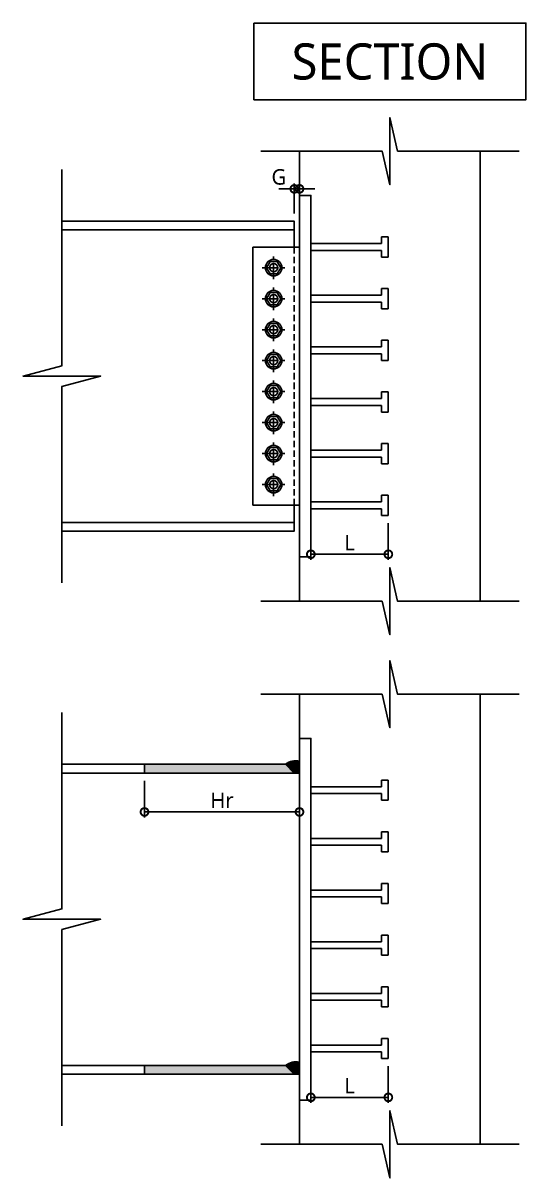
# Model space of a CAD drawing. Extents: x -444 to 3031, y -6961 to -3185.
# Drawn here: x 1712 to 2685, y -5524 to -3288 of the extents above; entities that cross this region are included whole.
import ezdxf
from ezdxf.enums import TextEntityAlignment as Align

# ---------------------------------------------------------------- set-up
doc = ezdxf.new("R2010")
doc.units = 0
doc.header["$LTSCALE"] = 50
doc.header["$MEASUREMENT"] = 0
doc.linetypes.add('HIDDEN', pattern=[0.375, 0.25, -0.125])
doc.linetypes.add('PHANTOM2', pattern=[1.25, 0.625, -0.125, 0.125, -0.125, 0.125, -0.125])
for name, color, linetype in [('Dim', 1, 'Continuous'), ('Dummy', 252, 'Continuous'), ('Hatch', 251, 'Continuous'), ('Plate', 3, 'Continuous'), ('Text', 7, 'Continuous'), ('Welding', 2, 'Continuous')]:
    doc.layers.add(name, color=color, linetype=linetype)
doc.styles.add('맑은고딕', font='malgun.ttf')
doc.dimstyles.new('EmbedPlate', dxfattribs={"dimscale": 30, "dimtxt": 1, "dimasz": 1, "dimexe": 0.35, "dimexo": 0.5, "dimgap": 0.25, "dimtad": 1, "dimdec": 0, "dimzin": 0, "dimdsep": 46, "dimtxsty": '맑은고딕', "dimblk": 'DOTSMALL', "dimcen": 0, "dimadec": 0, "dimazin": 0, "dimtfac": 1, "dimtdec": 0, "dimtix": 1, "dimtmove": 2, "dimatfit": 3, "dimfxl": 0, "dimtolj": 1, "dimtzin": 0, "dimarcsym": 0})

# ---------------------------------------------------------------- blocks, each defined once
blk = doc.blocks.new('_DotSmall')
at = {"color": 0, "linetype": 'ByBlock', "const_width": 0.5}
blk.add_lwpolyline([(-0.0625, 0, 1), (0.0625, 0, 1)], format="xyb", close=True, dxfattribs=at)
blk = doc.blocks.new('*D47')
at = {"layer": 'Dim', "color": 0, "lineweight": -2}
for p, q in [((2237.048350755128, -3656.833707092079), (2237.048350755128, -3598.833707092079)), ((2247.048350755128, -3656.833707092079), (2247.048350755128, -3598.833707092079)), ((2237.048350755128, -3609.333707092079), (2207.048350755128, -3609.333707092079)), ((2237.048350755128, -3609.333707092079), (2247.048350755128, -3609.333707092079)), ((2247.048350755128, -3609.333707092079), (2277.048350755128, -3609.333707092079))]:
    blk.add_line(p, q, dxfattribs=at)
at = {"layer": 'Dim', "color": 0, "lineweight": -2, "xscale": 30, "yscale": 30, "zscale": 30}
blk.add_blockref('_DotSmall', (2237.048350755128, -3609.333707092079), dxfattribs=at)
at = {"layer": 'Dim', "color": 0, "lineweight": -2, "xscale": 30, "yscale": 30, "zscale": 30, "rotation": 180}
blk.add_blockref('_DotSmall', (2247.048350755128, -3609.333707092079), dxfattribs=at)
at = {"layer": 'Dim', "color": 0, "insert": (2207.048350755128, -3586.334386439905), "char_height": 30, "attachment_point": 5, "style": '맑은고딕'}
blk.add_mtext('\\A1;G', dxfattribs=at)
blk = doc.blocks.new('*U6')
for p, q in [((19.5, 150), (-19.5, 150)), ((-19.5, 137), (-19.5, 150)), ((-19.5, 137), (-6.49999999999999, 137)), ((-6.49999999999999, 137), (-6.5, 0)), ((6.5, 0), (6.500000000000011, 137)), ((19.5, 137), (6.500000000000011, 137)), ((19.5, 137), (19.5, 150)), ((-6.5, 0), (6.5, 0))]:
    blk.add_line(p, q)
blk = doc.blocks.new('*U4')
at = {"color": 1, "linetype": 'PHANTOM2'}
for p, q in [((-22, 0), (22, 0)), ((0, -22), (0, 22))]:
    blk.add_line(p, q, dxfattribs=at)
blk.add_lwpolyline([(14.00000000000003, 0), (7.000000000000028, 12.12435565298216), (-7, 12.12435565298216), (-14, 0), (-7, -12.12435565298216), (7, -12.12435565298216)], close=True)
blk.add_circle((0, 0), 16)
at = {"color": 2}
blk.add_circle((0, 0), 7.999999999999986, dxfattribs=at)
blk = doc.blocks.new('*D70')
at = {"layer": 'Dim', "color": 0, "lineweight": -2}
for p, q in [((1947.048350755128, -4755.098285504333), (1947.048350755128, -4825.848438945069)), ((2247.048350755128, -4755.098438945068), (2247.048350755128, -4825.848438945069)), ((1947.048350755128, -4815.348438945069), (2247.048350755128, -4815.348438945069))]:
    blk.add_line(p, q, dxfattribs=at)
at = {"layer": 'Dim', "color": 0, "lineweight": -2, "xscale": 30, "yscale": 30, "zscale": 30, "rotation": 180}
blk.add_blockref('_DotSmall', (1947.048350755128, -4815.348438945069), dxfattribs=at)
at = {"layer": 'Dim', "color": 0, "lineweight": -2, "xscale": 30, "yscale": 30, "zscale": 30}
blk.add_blockref('_DotSmall', (2247.048350755128, -4815.348438945069), dxfattribs=at)
at = {"layer": 'Dim', "color": 0, "insert": (2097.048350755128, -4792.848438945069), "char_height": 30, "attachment_point": 5, "style": '맑은고딕'}
blk.add_mtext('\\A1;Hr', dxfattribs=at)
blk = doc.blocks.new('*D75')
at = {"layer": 'Dim', "color": 0, "lineweight": -2}
for p, q in [((2269.048350755128, -5307.598208783965), (2269.048350755128, -5378.3483622247)), ((2419.048350755128, -5307.5983622247), (2419.048350755128, -5378.3483622247)), ((2269.048350755128, -5367.8483622247), (2419.048350755128, -5367.8483622247))]:
    blk.add_line(p, q, dxfattribs=at)
at = {"layer": 'Dim', "color": 0, "lineweight": -2, "xscale": 30, "yscale": 30, "zscale": 30, "rotation": 180}
blk.add_blockref('_DotSmall', (2269.048350755128, -5367.8483622247), dxfattribs=at)
at = {"layer": 'Dim', "color": 0, "lineweight": -2, "xscale": 30, "yscale": 30, "zscale": 30}
blk.add_blockref('_DotSmall', (2419.048350755128, -5367.8483622247), dxfattribs=at)
at = {"layer": 'Dim', "color": 0, "insert": (2344.048350755128, -5345.3483622247), "char_height": 30, "attachment_point": 5, "style": '맑은고딕'}
blk.add_mtext('\\A1;L', dxfattribs=at)
blk = doc.blocks.new('*D76')
at = {"layer": 'Dim', "color": 0, "lineweight": -2}
for p, q in [((2269.048350755128, -4256.333630371711), (2269.048350755128, -4327.083783812446)), ((2419.048350755128, -4256.333783812446), (2419.048350755128, -4327.083783812446)), ((2269.048350755128, -4316.583783812446), (2419.048350755128, -4316.583783812446))]:
    blk.add_line(p, q, dxfattribs=at)
at = {"layer": 'Dim', "color": 0, "lineweight": -2, "xscale": 30, "yscale": 30, "zscale": 30, "rotation": 180}
blk.add_blockref('_DotSmall', (2269.048350755128, -4316.583783812446), dxfattribs=at)
at = {"layer": 'Dim', "color": 0, "lineweight": -2, "xscale": 30, "yscale": 30, "zscale": 30}
blk.add_blockref('_DotSmall', (2419.048350755128, -4316.583783812446), dxfattribs=at)
at = {"layer": 'Dim', "color": 0, "insert": (2344.048350755128, -4294.083783812446), "char_height": 30, "attachment_point": 5, "style": '맑은고딕'}
blk.add_mtext('\\A1;L', dxfattribs=at)

msp = doc.modelspace()

# ---------------------------------------------------------------- hatches: boundary and pattern name
at = {"layer": 'Welding'}
h = msp.add_hatch(color=256, dxfattribs=at)
h.dxf.hatch_style = 1
edge = h.paths.add_edge_path()
edge.add_arc((2239.822062394559, -4747.833686652683), 31.66764503352216, 76.80937711444909, 128.6391680617499, ccw=False)
edge.add_line((2247.048350755128, -4717.001552466107), (2247.048350755128, -4740.098285504333))
edge.add_line((2247.048350755128, -4740.098285504333), (2237.048350755128, -4740.098285504333))
edge.add_line((2237.048350755128, -4740.098285504333), (2220.048350755128, -4723.098285504333))
h = msp.add_hatch(color=256, dxfattribs=at)
h.dxf.hatch_style = 1
edge = h.paths.add_edge_path()
edge.add_arc((2239.822062394559, -5330.833686652683), 31.66764503352216, 76.80937711444909, 128.6391680617499, ccw=False)
edge.add_line((2247.048350755128, -5300.001552466107), (2247.048350755128, -5323.098285504333))
edge.add_line((2247.048350755128, -5323.098285504333), (2237.048350755128, -5323.098285504333))
edge.add_line((2237.048350755128, -5323.098285504333), (2220.048350755128, -5306.098285504333))

# ---------------------------------------------------------------- linework, layer by layer
for p, q in [((2247.048350755128, -3721.833783812446), (2157.048350755127, -3721.833783812446)), ((2157.048350755128, -3721.833783812446), (2157.048350755128, -4221.833783812446)), ((2157.048350755127, -4221.833783812446), (2247.048350755128, -4221.833783812446)), ((2247.048350755128, -4773.0983622247), (2247.048350755128, -5273.0983622247))]:
    msp.add_line(p, q)
at = {"linetype": 'HIDDEN'}
for p, q in [((2237.048350755128, -3721.833783812446), (2237.048350755128, -4221.833783812446)), ((2247.048350755128, -4773.0983622247), (2247.048350755128, -5273.0983622247))]:
    msp.add_line(p, q, dxfattribs=at)
for points in [[(2247.048350755128, -4321.833783812446), (2269.048350755128, -4321.833783812446), (2269.048350755128, -3621.833783812446), (2247.048350755128, -3621.833783812446)], [(2247.048350755128, -5373.0983622247), (2269.048350755128, -5373.0983622247), (2269.048350755128, -4673.0983622247), (2247.048350755128, -4673.0983622247)]]:
    msp.add_lwpolyline(points, close=True)
at = {"layer": 'Dummy'}
for p, q in [((2247.048350755128, -3621.833783812446), (2247.048350755128, -3536.201456246137)), ((2597.048350755128, -3536.201456246137), (2597.048350755128, -4407.46603465839)), ((2237.048350755128, -3688.833707092079), (1787.048350755128, -3688.833707092079)), ((2237.048350755128, -3688.833707092079), (2237.048350755128, -3721.833630371711)), ((2237.048350755128, -4254.833707092079), (2237.048350755128, -4221.833783812446)), ((2237.048350755128, -4254.833707092079), (1787.048350755128, -4254.833707092079)), ((2247.048350755128, -4321.833783812446), (2247.048350755128, -4407.46603465839)), ((2247.048350755128, -4673.0983622247), (2247.048350755128, -4587.466034658391)), ((2597.048350755128, -4587.466034658391), (2597.048350755128, -5458.730613070644)), ((2237.048350755128, -4740.098285504333), (1787.048350755128, -4740.098285504333)), ((2237.048350755128, -5306.098285504333), (1787.048350755128, -5306.098285504333)), ((2247.048350755128, -5373.0983622247), (2247.048350755128, -5458.730613070644))]:
    msp.add_line(p, q, dxfattribs=at)
for points in [[(2172.04835075513, -3536.201456246137), (2407.04835075513, -3536.201456246137), (2422.048350755128, -3601.201456246137), (2422.048350755128, -3536.201456246137), (2422.048350755128, -3471.201456246137), (2437.048350755128, -3536.201456246137), (2672.048350755128, -3536.201456246137)], [(1787.048350755128, -4371.833707092077), (1787.048350755128, -3991.833707092077), (1862.048350755128, -3971.833707092079), (1787.048350755128, -3971.833707092079), (1712.048350755128, -3971.833707092079), (1787.048350755128, -3951.833707092079), (1787.048350755128, -3571.833707092079)], [(2237.048350755128, -3688.833707092079), (2237.048350755128, -3671.833707092079), (1787.048350755128, -3671.833707092079)], [(1787.048350755128, -4271.833707092079), (2237.048350755128, -4271.833707092079), (2237.048350755128, -4254.833707092079)], [(2172.048350755129, -4407.46603465839), (2407.048350755129, -4407.46603465839), (2422.048350755128, -4472.46603465839), (2422.048350755128, -4407.46603465839), (2422.048350755128, -4342.46603465839), (2437.048350755128, -4407.46603465839), (2672.048350755128, -4407.46603465839)], [(2172.04835075513, -4587.466034658391), (2407.04835075513, -4587.466034658391), (2422.048350755128, -4652.466034658391), (2422.048350755128, -4587.466034658391), (2422.048350755128, -4522.466034658391), (2437.048350755128, -4587.466034658391), (2672.048350755128, -4587.466034658391)], [(1787.048350755128, -5423.098285504331), (1787.048350755128, -5043.098285504331), (1862.048350755128, -5023.098285504333), (1787.048350755128, -5023.098285504333), (1712.048350755128, -5023.098285504333), (1787.048350755128, -5003.098285504333), (1787.048350755128, -4623.098285504333)], [(2237.048350755128, -4740.098285504333), (2237.048350755128, -4723.098285504333), (1787.048350755128, -4723.098285504333)], [(1787.048350755128, -5323.098285504333), (2237.048350755128, -5323.098285504333), (2237.048350755128, -5306.098285504333)], [(2172.048350755129, -5458.730613070644), (2407.048350755129, -5458.730613070644), (2422.048350755128, -5523.730613070644), (2422.048350755128, -5458.730613070644), (2422.048350755128, -5393.730613070644), (2437.048350755128, -5458.730613070644), (2672.048350755128, -5458.730613070644)]]:
    msp.add_lwpolyline(points, dxfattribs=at)
at = {"layer": 'Hatch'}
for points in [[(1947.048350755128, -4723.098438945068), (1947.048350755128, -4740.098438945068), (2220.048350755128, -4723.098285504333), (2237.048350755128, -4740.098285504333)], [(1947.048350755128, -5306.098438945068), (1947.048350755128, -5323.098438945068), (2220.048350755128, -5306.098285504333), (2237.048350755128, -5323.098285504333)]]:
    msp.add_solid(points, dxfattribs=at)
at = {"layer": 'Plate'}
for points in [[(1947.048350755128, -4723.098438945068), (2220.048350755128, -4723.098285504333), (2237.048350755128, -4740.098285504333), (1947.048350755128, -4740.098438945068)], [(1947.048350755128, -5306.098438945068), (2220.048350755128, -5306.098285504333), (2237.048350755128, -5323.098285504333), (1947.048350755128, -5323.098438945068)]]:
    msp.add_lwpolyline(points, close=True, dxfattribs=at)
at = {"layer": 'Text'}
msp.add_lwpolyline([(2158.742980843478, -3288.414431789616), (2158.742980843478, -3436.909676354833), (2685.353720666778, -3436.909676354833), (2685.353720666778, -3288.414431789616)], close=True, dxfattribs=at)
at = {"layer": 'Welding'}
for points in [[(2220.048350755128, -4723.098285504333, -0.2300860632096318), (2247.048350755128, -4717.001552466107), (2247.048350755128, -4740.098285504333), (2237.048350755128, -4740.098285504333)], [(2220.048350755128, -5306.098285504333, -0.2300860632096318), (2247.048350755128, -5300.001552466107), (2247.048350755128, -5323.098285504333), (2237.048350755128, -5323.098285504333)]]:
    msp.add_lwpolyline(points, format="xyb", close=True, dxfattribs=at)

# ---------------------------------------------------------------- block references
at = {"rotation": 270}
for p in [(2269.048350755128, -3721.833783812446), (2269.048350755128, -3821.833783812446), (2269.048350755128, -3921.833783812446), (2269.048350755128, -4021.833783812446), (2269.048350755128, -4121.833783812446), (2269.048350755128, -4221.833783812446), (2269.048350755128, -4773.0983622247), (2269.048350755128, -4873.0983622247), (2269.048350755128, -4973.0983622247), (2269.048350755128, -5073.0983622247), (2269.048350755128, -5173.0983622247), (2269.048350755128, -5273.0983622247)]:
    msp.add_blockref('*U6', p, dxfattribs=at)
at = {"layer": 'Dummy'}
for p in [(2197.048350755128, -3761.833783812447), (2197.048350755128, -3821.833783812447), (2197.048350755128, -3881.833783812447), (2197.048350755128, -3941.833783812447), (2197.048350755128, -4001.833783812447), (2197.048350755128, -4061.833783812447), (2197.048350755128, -4121.833783812446), (2197.048350755128, -4181.833783812446)]:
    msp.add_blockref('*U4', p, dxfattribs=at)

# ---------------------------------------------------------------- texts
at = {"layer": 'Text', "style": '맑은고딕'}
msp.add_text('SECTION', height=70, dxfattribs=at).set_placement((2422.048350755128, -3362.662054072224), align=Align.MIDDLE_CENTER)

# ---------------------------------------------------------------- dimensions: what is measured, and where the dimension line sits
at = {"layer": 'Dim'}
dim = msp.add_linear_dim(base=(2247.048350755128, -3609.333707092079), p1=(2237.048350755128, -3671.833707092079), p2=(2247.048350755128, -3671.833707092079), text='G', dimstyle='EmbedPlate', dxfattribs=at)
dim.commit()
dim.dimension.update_dxf_attribs({"geometry": '*D47', "text_midpoint": (2207.048350755128, -3586.334386439905), "dimtype": 160})
for base, p1, p2, text, picture, middle in [((2419.048350755128, -4316.583783812446), (2269.048350755128, -4241.333630371711), (2419.048350755128, -4241.333783812446), 'L', '*D76', (2344.048350755128, -4294.083783812446)), ((2247.048350755128, -4815.348438945069), (1947.048350755128, -4740.098285504333), (2247.048350755128, -4740.098438945068), 'Hr', '*D70', (2097.048350755128, -4792.848438945069)), ((2419.048350755128, -5367.8483622247), (2269.048350755128, -5292.598208783965), (2419.048350755128, -5292.5983622247), 'L', '*D75', (2344.048350755128, -5345.3483622247))]:
    dim = msp.add_linear_dim(base=base, p1=p1, p2=p2, text=text, dimstyle='EmbedPlate', dxfattribs=at)
    dim.commit()
    dim.dimension.update_dxf_attribs({"geometry": picture, "text_midpoint": middle})

doc.saveas('drawing.dxf')
